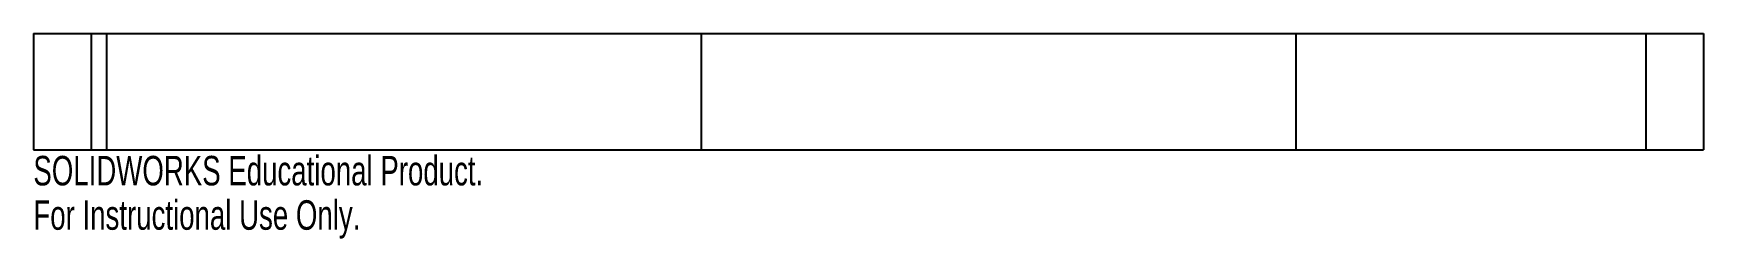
# Paper-space layout '_Bottom' of a CAD drawing. Header units: inches. Extents: x -4.3 to 6.5, y -0.6 to 0.8.
import ezdxf

# ---------------------------------------------------------------- set-up
doc = ezdxf.new("R2010")
doc.units = ezdxf.units.IN
doc.header["$MEASUREMENT"] = 0
doc.styles.add('SLDTEXTSTYLE0', font='TXT', dxfattribs={"width": 0.7})

psp = doc.layouts.new('_Bottom')

# ---------------------------------------------------------------- linework, layer by layer
at = {"color": 7, "linetype": 'Continuous', "lineweight": 25}
for p, q in [((-4.306, 0.75), (-4.306, 0)), ((-4.306, 0.75), (-3.835, 0.75)), ((-3.933, 0.75), (-3.933, 0)), ((-3.835, 0.75), (-3.835, 0)), ((0, 0.75), (0, 0)), ((3.835, 0.75), (3.835, 0)), ((3.835, 0.75), (6.464, 0.75)), ((6.091, 0.75), (6.091, 0)), ((6.464, 0.75), (6.464, 0)), ((-4.306, 0), (-3.835, 0)), ((3.835, 0), (6.464, 0))]:
    psp.add_line(p, q, dxfattribs=at)
for points in [[(-3.835, 0.75), (-3.832, 0.75), (-3.825, 0.75), (-3.81, 0.75), (-3.787, 0.75), (-3.753, 0.75), (-3.7, 0.75), (-3.619, 0.75), (-3.5, 0.75), (-3.357, 0.75), (-3.136, 0.75), (-2.797, 0.75), (-2.367, 0.75), (-1.964, 0.75), (-1.633, 0.75), (-1.271, 0.75), (-0.944, 0.75), (-0.668, 0.75), (-0.453, 0.75), (-0.268, 0.75), (-0.116, 0.75), (-0.039, 0.75), (0, 0.75)], [(0, 0.75), (0.039, 0.75), (0.116, 0.75), (0.268, 0.75), (0.453, 0.75), (0.668, 0.75), (0.944, 0.75), (1.271, 0.75), (1.633, 0.75), (1.964, 0.75), (2.367, 0.75), (2.797, 0.75), (3.136, 0.75), (3.357, 0.75), (3.5, 0.75), (3.619, 0.75), (3.7, 0.75), (3.753, 0.75), (3.787, 0.75), (3.81, 0.75), (3.825, 0.75), (3.832, 0.75), (3.835, 0.75)], [(-3.835, 0), (-3.832, 0), (-3.825, 0), (-3.81, 0), (-3.787, 0), (-3.753, 0), (-3.7, 0), (-3.619, 0), (-3.5, 0), (-3.357, 0), (-3.136, 0), (-2.797, 0), (-2.367, 0), (-1.964, 0), (-1.633, 0), (-1.271, 0), (-0.944, 0), (-0.668, 0), (-0.453, 0), (-0.268, 0), (-0.116, 0), (-0.039, 0), (0, 0)], [(0, 0), (0.039, 0), (0.116, 0), (0.268, 0), (0.453, 0), (0.668, 0), (0.944, 0), (1.271, 0), (1.633, 0), (1.964, 0), (2.367, 0), (2.797, 0), (3.136, 0), (3.357, 0), (3.5, 0), (3.619, 0), (3.7, 0), (3.753, 0), (3.787, 0), (3.81, 0), (3.825, 0), (3.832, 0), (3.835, 0)]]:
    psp.add_open_spline(points, degree=3, knots=[0.0005082, 0.0005082, 0.0005082, 0.0005082, 0.0160982, 0.0316881, 0.0628681, 0.0940481, 0.1252281, 0.187588, 0.249948, 0.3123079, 0.3746679, 0.4993878, 0.6241077, 0.6864676, 0.7488276, 0.8111875, 0.8735475, 0.9047275, 0.9359075, 0.9670874, 0.9826774, 0.9982674, 0.9982674, 0.9982674, 0.9982674], dxfattribs=at)

# ---------------------------------------------------------------- texts
at = {"color": 7, "linetype": 'Continuous', "char_height": 0.1903, "attachment_point": 1, "style": 'SLDTEXTSTYLE0'}
for s, insert in [('SOLIDWORKS Educational Product.', (-4.306, -0.04)), ('For Instructional Use Only.', (-4.306, -0.326))]:
    psp.add_mtext(s, dxfattribs=dict(at, insert=insert))

doc.saveas('drawing.dxf')
